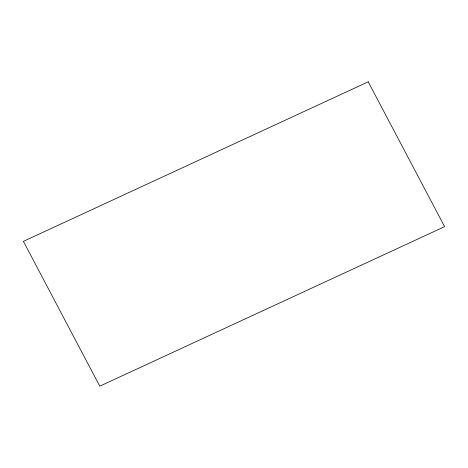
<?xml version="1.0" encoding="UTF-8"?>
<svg xmlns="http://www.w3.org/2000/svg" width="468" height="468" viewBox="0 0 468 468"><rect width="100%" height="100%" fill="white"/><g stroke="black" fill="none" stroke-linecap="round" stroke-linejoin="round"><path stroke-width="0.7" d="M368.222 81.824L23.4 241.348L99.778 386.176L444.6 226.652L368.222 81.824"/></g></svg>
